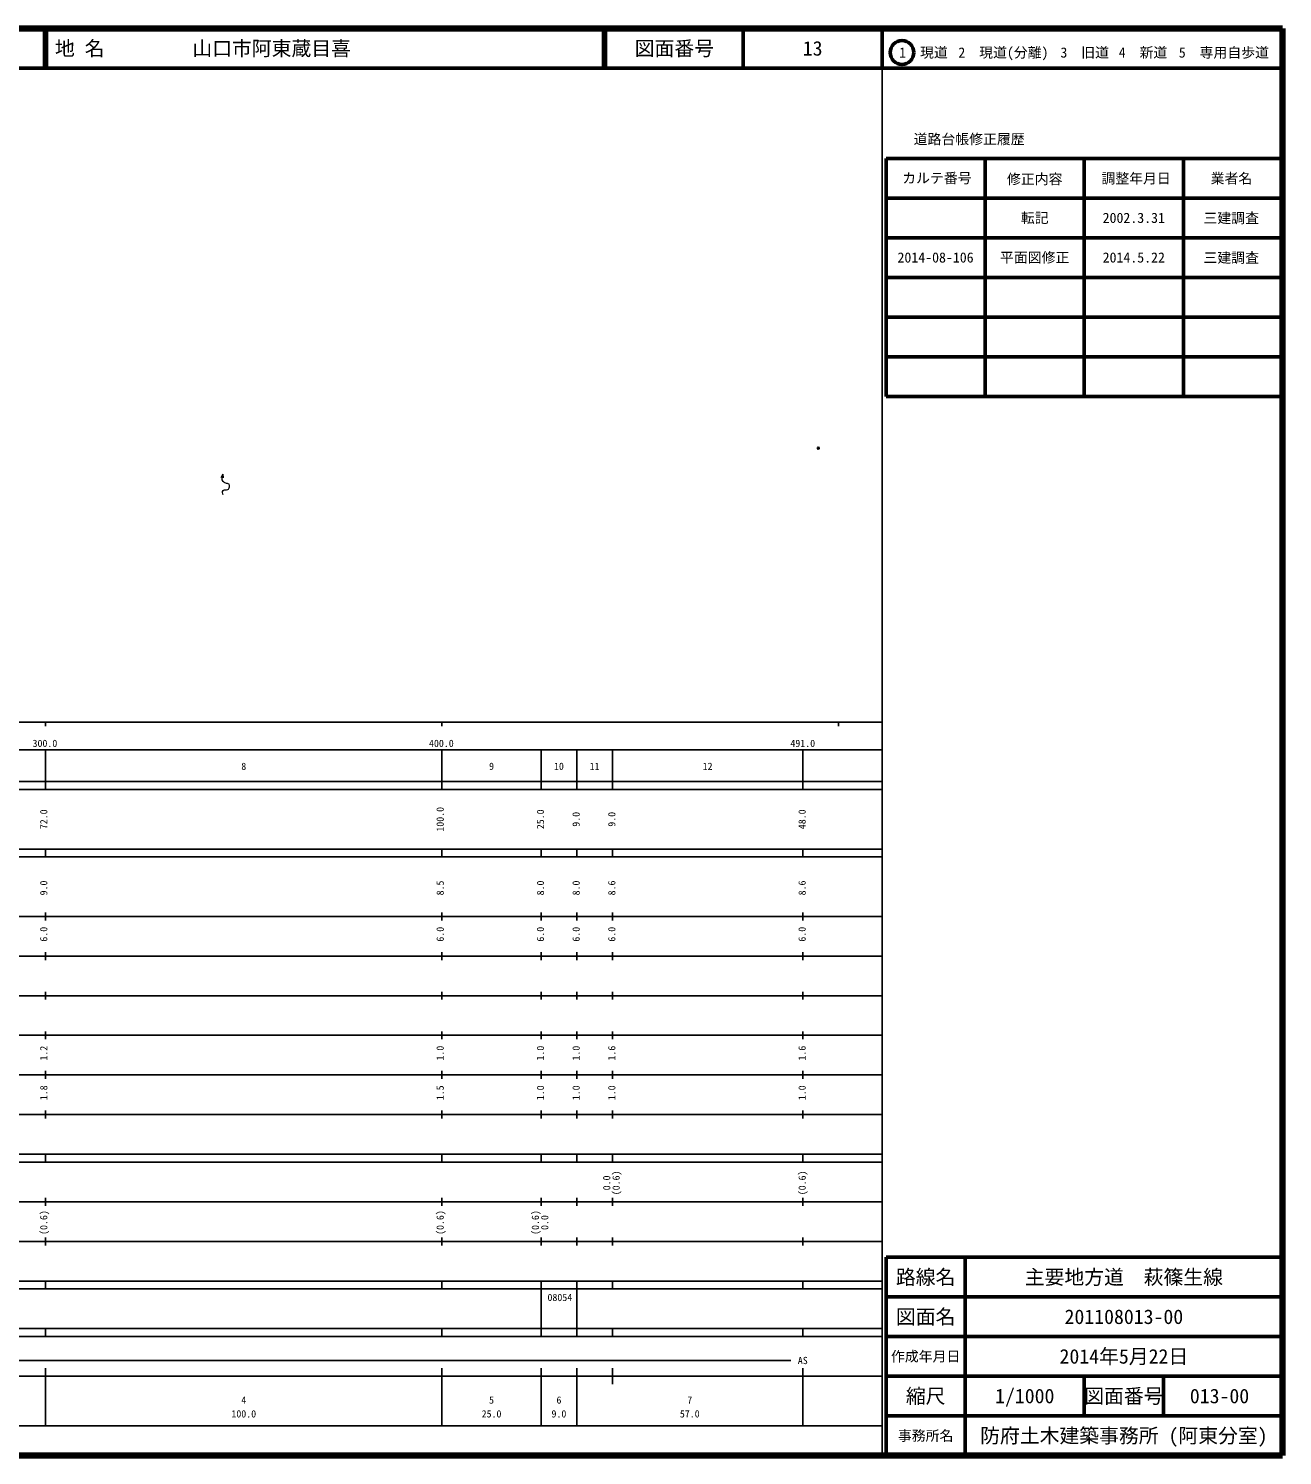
# Model space of a CAD drawing. Units: millimetres on the paper. Extents: x 40 to 680, y 20 to 380.
# Drawn here: x 363.7 to 680, y 20 to 380 of the extents above; entities that cross this region are included whole.
import ezdxf
from ezdxf.enums import TextEntityAlignment as Align

# ---------------------------------------------------------------- set-up
doc = ezdxf.new("R2010")
doc.units = ezdxf.units.MM
doc.header["$PDMODE"] = 32
doc.header["$PDSIZE"] = 0.5
doc.layers.add('M-OTRS', color=6, linetype='Continuous')
doc.layers.add('M-TTL-TXT', color=7, linetype='Continuous')
for name, color, linetype, lineweight in [('M-STR-STRC', 7, 'Continuous', 13), ('M-TTL', 2, 'Continuous', 140), ('M-TTL-BAND', 7, 'Continuous', 25), ('M-TTL-FRAM', 2, 'Continuous', 50), ('M-TTL-LINE', 7, 'Continuous', 50)]:
    doc.layers.add(name, color=color, linetype=linetype, lineweight=lineweight)
doc.styles.add('ＭＳ ゴシック', font='')
doc.styles.get('ＭＳ ゴシック').set_extended_font_data('MS Gothic')

msp = doc.modelspace()

# ---------------------------------------------------------------- linework, layer by layer
at = {"layer": 'M-OTRS'}
msp.add_point((562.928, 274.114), dxfattribs=at)
at = {"layer": 'M-STR-STRC'}
for q in [(412.221, 266.635), (412.805, 266.635)]:
    msp.add_line((412.726, 267.534), q, dxfattribs=at)
msp.add_open_spline([(412.797, 262.317), (412.668, 262.68), (412.505, 263.144), (412.797, 263.488), (413.092, 263.836), (413.576, 263.42), (413.968, 263.665), (414.232, 263.831), (414.328, 264.035), (414.394, 264.34), (414.451, 264.6), (414.47, 264.82), (414.288, 265.014), (414.048, 265.27), (413.754, 265.151), (413.436, 265.298), (413.156, 265.427), (413, 265.528), (412.797, 265.759), (412.34, 266.281), (412.58, 266.871), (412.726, 267.534)], degree=3, knots=[0, 0, 0, 0, 1, 1, 1, 2, 2, 2, 3, 3, 3, 4, 4, 4, 5, 5, 5, 6, 6, 6, 7, 7, 7, 7], dxfattribs=at)
at = {"layer": 'M-TTL'}
for p, q in [((680, 380), (40, 380)), ((680, 20), (680, 380)), ((40, 20), (680, 20))]:
    msp.add_line(p, q, dxfattribs=at)
at = {"layer": 'M-TTL-BAND'}
for p, q in [((579, 20), (579, 370)), ((40, 205), (579, 205)), ((368, 205), (368, 204)), ((468, 205), (468, 204)), ((568, 205), (568, 204)), ((68, 198), (579, 198)), ((368, 188), (368, 198)), ((468, 188), (468, 198)), ((493, 188), (493, 198)), ((502, 188), (502, 198)), ((511, 188), (511, 198)), ((559, 188), (559, 198)), ((40, 190), (579, 190)), ((40, 188), (579, 188)), ((40, 173), (579, 173)), ((368, 171), (368, 173)), ((468, 171), (468, 173)), ((493, 171), (493, 173)), ((502, 171), (502, 173)), ((511, 171), (511, 173)), ((559, 171), (559, 173)), ((40, 171), (579, 171)), ((40, 156), (579, 156)), ((368, 155), (368, 157)), ((468, 155), (468, 157)), ((493, 155), (493, 157)), ((502, 155), (502, 157)), ((511, 155), (511, 157)), ((559, 155), (559, 157)), ((46, 146), (579, 146)), ((368, 145), (368, 147)), ((468, 145), (468, 147)), ((493, 145), (493, 147)), ((502, 145), (502, 147)), ((511, 145), (511, 147)), ((559, 145), (559, 147)), ((368, 135), (368, 137)), ((468, 135), (468, 137)), ((493, 135), (493, 137)), ((502, 135), (502, 137)), ((511, 135), (511, 137)), ((559, 135), (559, 137)), ((52, 136), (579, 136)), ((46, 126), (579, 126)), ((368, 125), (368, 127)), ((468, 125), (468, 127)), ((493, 125), (493, 127)), ((502, 125), (502, 127)), ((511, 125), (511, 127)), ((559, 125), (559, 127)), ((52, 116), (579, 116)), ((368, 115), (368, 117)), ((468, 115), (468, 117)), ((493, 115), (493, 117)), ((502, 115), (502, 117)), ((511, 115), (511, 117)), ((559, 115), (559, 117)), ((46, 106), (579, 106)), ((368, 105), (368, 107)), ((468, 105), (468, 107)), ((493, 105), (493, 107)), ((502, 105), (502, 107)), ((511, 105), (511, 107)), ((559, 105), (559, 107)), ((40, 96), (579, 96)), ((40, 94), (579, 94)), ((368, 94), (368, 96)), ((468, 94), (468, 96)), ((493, 94), (493, 96)), ((502, 94), (502, 96)), ((511, 94), (511, 96)), ((559, 94), (559, 96)), ((49, 84), (579, 84)), ((368, 83), (368, 85)), ((468, 83), (468, 85)), ((493, 83), (493, 85)), ((502, 83), (502, 85)), ((511, 83), (511, 85)), ((559, 83), (559, 85)), ((40, 74), (579, 74)), ((368, 73), (368, 75)), ((468, 73), (468, 75)), ((493, 73), (493, 75)), ((502, 73), (502, 75)), ((511, 73), (511, 75)), ((559, 73), (559, 75)), ((40, 64), (579, 64)), ((40, 62), (579, 62)), ((368, 62), (368, 64)), ((468, 62), (468, 64)), ((493, 62), (493, 64)), ((493, 52), (493, 62)), ((502, 62), (502, 64)), ((502, 52), (502, 62)), ((511, 62), (511, 64)), ((559, 62), (559, 64)), ((40, 52), (579, 52)), ((368, 50), (368, 52)), ((468, 50), (468, 52)), ((493, 50), (493, 52)), ((502, 50), (502, 52)), ((511, 50), (511, 52)), ((559, 50), (559, 52)), ((40, 50), (579, 50)), ((71, 44), (556, 44)), ((40, 40), (579, 40)), ((368, 27.5), (368, 42)), ((468, 27.5), (468, 42)), ((493, 27.5), (493, 42)), ((502, 27.5), (502, 42)), ((511, 38), (511, 42)), ((559, 27.5), (559, 42)), ((68, 27.5), (579, 27.5))]:
    msp.add_line(p, q, dxfattribs=at)
at = {"layer": 'M-TTL-FRAM'}
for p, q in [((580, 347.197), (580, 287.197)), ((580, 347.197), (680, 347.197)), ((580, 287.197), (680, 287.197)), ((680, 70), (580, 70)), ((580, 70), (580, 20))]:
    msp.add_line(p, q, dxfattribs=at)
at = {"layer": 'M-TTL-LINE'}
for p, q in [((367.75, 380), (367.75, 370)), ((368.25, 380), (368.25, 370)), ((508.747, 380), (508.747, 370)), ((509.247, 380), (509.247, 370)), ((543.997, 380), (543.997, 370)), ((579, 380), (579, 370)), ((40, 370), (680, 370)), ((605, 347.197), (605, 287.197)), ((630, 347.197), (630, 287.197)), ((655, 347.197), (655, 287.197)), ((580, 337.197), (680, 337.197)), ((580, 327.197), (680, 327.197)), ((580, 317.197), (680, 317.197)), ((580, 307.197), (680, 307.197)), ((580, 297.197), (680, 297.197)), ((600, 70), (600, 20)), ((680, 60), (580, 60)), ((680, 50), (580, 50)), ((680, 40), (580, 40)), ((630, 40), (630, 30)), ((650, 40), (650, 30)), ((680, 30), (580, 30))]:
    msp.add_line(p, q, dxfattribs=at)
msp.add_circle((584.031, 373.958), 3, dxfattribs=at)

# ---------------------------------------------------------------- texts
at = {"layer": 'M-TTL-BAND', "style": 'ＭＳ ゴシック'}
for s, p in [('300.0', (367.844, 198.195)), ('400.0', (467.844, 198.195)), ('491.0', (559, 198.195)), ('8', (418, 192.405)), ('9', (480.5, 192.405)), ('10', (497.5, 192.405)), ('11', (506.5, 192.405)), ('12', (535, 192.405)), ('AS', (559, 42.5)), ('4', (418, 32.523)), ('5', (480.5, 32.523)), ('6', (497.5, 32.523)), ('7', (530.5, 32.523)), ('100.0', (418, 29.033)), ('25.0', (480.5, 29.033)), ('9.0', (497.5, 29.033)), ('57.0', (530.5, 29.033))]:
    msp.add_text(s, height=1.833, dxfattribs=at).set_placement(p, align=Align.BOTTOM_CENTER)
for s, p in [('72.0', (369, 180.5)), ('100.0', (469, 180.5)), ('25.0', (494.288, 180.5)), ('9.0', (503.288, 180.5)), ('9.0', (512.288, 180.5)), ('48.0', (560.288, 180.5)), ('9.0', (369, 163.174)), ('8.5', (469, 163.174)), ('8.0', (494.288, 163.174)), ('8.0', (503.288, 163.174)), ('8.6', (512.288, 163.174)), ('8.6', (560.288, 163.174)), ('6.0', (369, 151.5)), ('6.0', (469, 151.5)), ('6.0', (494.288, 151.5)), ('6.0', (503.288, 151.5)), ('6.0', (512.288, 151.5)), ('6.0', (560.288, 151.5)), ('1.2', (369, 121.5)), ('1.0', (469, 121.5)), ('1.0', (494.288, 121.5)), ('1.0', (503.288, 121.5)), ('1.6', (512.288, 121.5)), ('1.6', (560.288, 121.5)), ('1.8', (369, 111.5)), ('1.5', (469, 111.5)), ('1.0', (494.288, 111.5)), ('1.0', (503.288, 111.5)), ('1.0', (512.288, 111.5)), ('1.0', (560.288, 111.5)), ('0.0', (511, 88.764)), ('(0.6)', (513.37, 88.764)), ('(0.6)', (560.314, 88.764)), ('(0.6)', (369, 78.764)), ('(0.6)', (469, 78.764)), ('(0.6)', (493, 78.764)), ('0.0', (495.37, 78.764))]:
    msp.add_text(s, height=1.833, rotation=90, dxfattribs=at).set_placement(p, align=Align.BOTTOM_CENTER)
msp.add_text('08054', height=1.833, dxfattribs=at).set_placement((494.613, 58.405), align=Align.BOTTOM_LEFT)
at = {"layer": 'M-TTL-TXT', "style": 'ＭＳ ゴシック'}
for s, p in [('地 名', (370.38, 375)), ('山口市阿東蔵目喜', (405.024, 375))]:
    msp.add_text(s, height=3.666, dxfattribs=at).set_placement(p, align=Align.MIDDLE_LEFT)
for s, height, p in [('図面番号', 3.666, (526.622, 375)), ('13', 3.666, (561.497, 375)), ('1\u3000現道', 2.566, (589.448, 373.958)), ('2\u3000現道(分離)', 2.566, (609.619, 373.958)), ('3\u3000旧道', 2.566, (630.121, 373.958)), ('4\u3000新道', 2.566, (644.824, 373.958)), ('5\u3000専用自歩道', 2.566, (665.228, 373.958)), ('道路台帳修正履歴', 2.566, (600.968, 352.113)), ('カルテ番号', 2.566, (592.839, 342.277)), ('修正内容', 2.566, (617.509, 342.023)), ('調整年月日', 2.566, (643.089, 342.197)), ('業者名', 2.566, (667.134, 342.197)), ('転記', 2.566, (617.5, 332.245)), ('2002.3.31', 2.566, (642.5, 332.245)), ('三建調査', 2.566, (667.077, 332.189)), ('2014-08-106', 2.566, (592.5, 322.245)), ('平面図修正', 2.566, (617.5, 322.245)), ('2014.5.22', 2.566, (642.5, 322.245)), ('三建調査', 2.566, (667.077, 322.189)), ('路線名', 3.666, (590, 65)), ('路線名', 3.666, (590, 65)), ('主要地方道\u3000萩篠生線', 3.666, (640, 65)), ('図面名', 3.666, (590, 55)), ('図面名', 3.666, (590, 55)), ('201108013-00', 3.666, (640, 55)), ('2014年5月22日', 3.666, (640, 45)), ('作成年月日', 2.566, (590, 45)), ('作成年月日', 2.566, (590, 45)), ('縮尺', 3.666, (590, 35)), ('縮尺', 3.666, (590, 35)), ('1/1000', 3.666, (615, 35)), ('図面番号', 3.666, (640, 35)), ('図面番号', 3.666, (640, 35)), ('013-00', 3.666, (664.125, 35)), ('事務所名', 2.566, (590, 25)), ('事務所名', 2.566, (590, 25)), ('防府土木建築事務所 (阿東分室)', 3.666, (640, 25))]:
    msp.add_text(s, height=height, dxfattribs=at).set_placement(p, align=Align.MIDDLE_CENTER)

doc.saveas('drawing.dxf')
